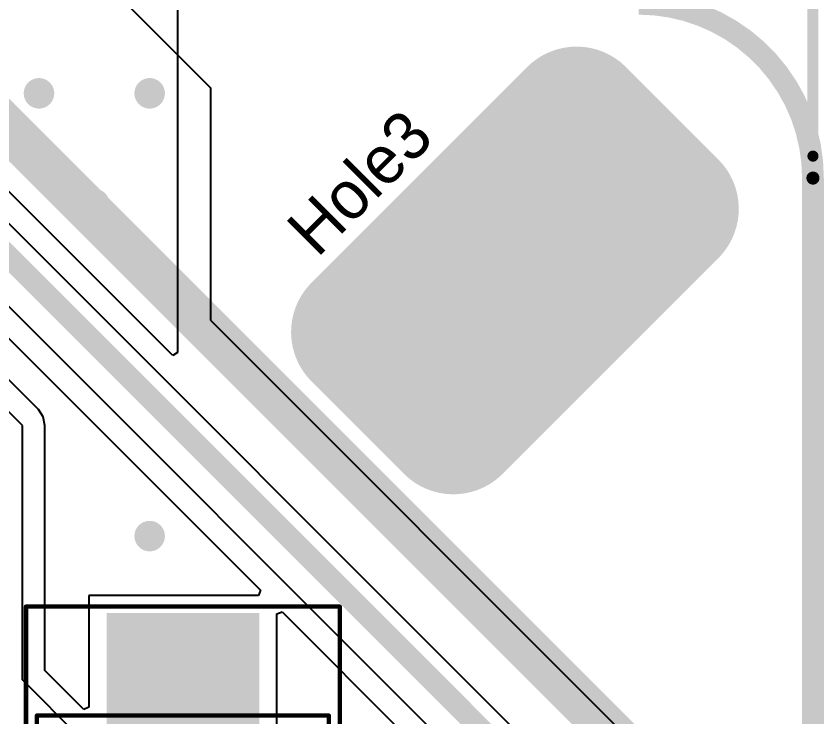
# Model space of a CAD drawing. Header units: millimetres. Extents: x -0.28 to 4.38, y -0.01 to 4.88.
# Drawn here: x 2.669 to 3.399, y 3.132 to 3.765 of the extents above; entities that cross this region are included whole.
import ezdxf

# ---------------------------------------------------------------- set-up
doc = ezdxf.new("R2010")
doc.units = ezdxf.units.MM
doc.header["$MEASUREMENT"] = 0
for name, color, linetype in [('BottomLayer', 5, 'Continuous'), ('BottomSolder', 6, 'Continuous'), ('Mechanical1', 6, 'Continuous'), ('Mechanical13', 56, 'Continuous'), ('Mechanical15', 56, 'Continuous'), ('MultiLayer', 9, 'Continuous'), ('PadHoleLayer', 156, 'Continuous'), ('TopLayer', 1, 'Continuous'), ('TopOverlay', 2, 'Continuous'), ('TopPaste', 8, 'Continuous'), ('TopSolder', 216, 'Continuous'), ('ViaHoleLayer', 16, 'Continuous')]:
    doc.layers.add(name, color=color, linetype=linetype)

# ---------------------------------------------------------------- blocks, each defined once
blk = doc.blocks.new('H___P___34')
at = {"layer": 'BottomLayer', "const_width": 0.05906}
for points in [[(-0.16732, 0.05906, 1), (-0.10827, 0.05906, 1)], [(0.10827, 0.05906, 1), (0.16732, 0.05906, 1)], [(-0.16732, -0.05906, 1), (-0.10827, -0.05906, 1)], [(0.10827, -0.05906, 1), (0.16732, -0.05906, 1)]]:
    blk.add_lwpolyline(points, format="xyb", close=True, dxfattribs=at)
at = {"layer": 'BottomLayer'}
for points in [[(-0.1378, -0.11811), (0.1378, -0.11811), (-0.1378, 0.11811), (0.1378, 0.11811)], [(-0.19685, -0.05906), (0.19685, -0.05906), (-0.19685, 0.05906), (0.19685, 0.05906)]]:
    blk.add_solid(points, dxfattribs=at)
at = {"layer": 'BottomSolder', "const_width": 0.06306}
for points in [[(-0.16932, 0.05906, 1), (-0.10627, 0.05906, 1)], [(0.10627, 0.05906, 1), (0.16932, 0.05906, 1)], [(-0.16932, -0.05906, 1), (-0.10627, -0.05906, 1)], [(0.10627, -0.05906, 1), (0.16932, -0.05906, 1)]]:
    blk.add_lwpolyline(points, format="xyb", close=True, dxfattribs=at)
at = {"layer": 'BottomSolder'}
for points in [[(-0.1378, -0.12211), (0.1378, -0.12211), (-0.1378, 0.12211), (0.1378, 0.12211)], [(-0.20085, -0.05906), (0.20085, -0.05906), (-0.20085, 0.05906), (0.20085, 0.05906)]]:
    blk.add_solid(points, dxfattribs=at)
at = {"layer": 'MultiLayer', "const_width": 0.05906}
for points in [[(-0.16732, 0.05906, 1), (-0.10827, 0.05906, 1)], [(0.10827, 0.05906, 1), (0.16732, 0.05906, 1)], [(-0.16732, -0.05906, 1), (-0.10827, -0.05906, 1)], [(0.10827, -0.05906, 1), (0.16732, -0.05906, 1)]]:
    blk.add_lwpolyline(points, format="xyb", close=True, dxfattribs=at)
at = {"layer": 'MultiLayer'}
for points in [[(-0.1378, -0.11811), (0.1378, -0.11811), (-0.1378, 0.11811), (0.1378, 0.11811)], [(-0.19685, -0.05906), (0.19685, -0.05906), (-0.19685, 0.05906), (0.19685, 0.05906)]]:
    blk.add_solid(points, dxfattribs=at)
at = {"layer": 'PadHoleLayer', "const_width": 0.03937}
blk.add_lwpolyline([(0.08352, 0), (0, -0.08352, -1), (-0.08352, 0), (0, 0.08352, -1)], format="xyb", close=True, dxfattribs=at)
at = {"layer": 'TopLayer', "const_width": 0.05906}
for points in [[(-0.16732, 0.05906, 1), (-0.10827, 0.05906, 1)], [(0.10827, 0.05906, 1), (0.16732, 0.05906, 1)], [(-0.16732, -0.05906, 1), (-0.10827, -0.05906, 1)], [(0.10827, -0.05906, 1), (0.16732, -0.05906, 1)]]:
    blk.add_lwpolyline(points, format="xyb", close=True, dxfattribs=at)
at = {"layer": 'TopLayer'}
for points in [[(-0.1378, -0.11811), (0.1378, -0.11811), (-0.1378, 0.11811), (0.1378, 0.11811)], [(-0.19685, -0.05906), (0.19685, -0.05906), (-0.19685, 0.05906), (0.19685, 0.05906)]]:
    blk.add_solid(points, dxfattribs=at)
at = {"layer": 'TopSolder', "const_width": 0.06306}
for points in [[(-0.16932, 0.05906, 1), (-0.10627, 0.05906, 1)], [(0.10627, 0.05906, 1), (0.16932, 0.05906, 1)], [(-0.16932, -0.05906, 1), (-0.10627, -0.05906, 1)], [(0.10627, -0.05906, 1), (0.16932, -0.05906, 1)]]:
    blk.add_lwpolyline(points, format="xyb", close=True, dxfattribs=at)
at = {"layer": 'TopSolder'}
for points in [[(-0.1378, -0.12211), (0.1378, -0.12211), (-0.1378, 0.12211), (0.1378, 0.12211)], [(-0.20085, -0.05906), (0.20085, -0.05906), (-0.20085, 0.05906), (0.20085, 0.05906)]]:
    blk.add_solid(points, dxfattribs=at)
blk = doc.blocks.new('SOT223_39')
at = {"layer": 'Mechanical13', "const_width": 0.00394}
for points in [[(-0.13189, 0.07283), (0.13189, 0.07283)], [(-0.13189, -0.07283), (-0.13189, 0.07283)], [(0.13189, -0.07283), (0.13189, 0.07283)], [(-0.13189, -0.07283), (0.13189, -0.07283)]]:
    blk.add_lwpolyline(points, dxfattribs=at)
at = {"layer": 'Mechanical13', "const_width": 0.00197}
for points in [[(-0.13287, 0.07283, 1), (-0.13091, 0.07283, 1)], [(-0.13287, 0.07283, 1), (-0.13091, 0.07283, 1)], [(0.13091, 0.07283, 1), (0.13287, 0.07283, 1)], [(0.13091, 0.07283, 1), (0.13287, 0.07283, 1)], [(-0.13287, -0.07283, 1), (-0.13091, -0.07283, 1)], [(-0.13287, -0.07283, 1), (-0.13091, -0.07283, 1)], [(0.13091, -0.07283, 1), (0.13287, -0.07283, 1)], [(0.13091, -0.07283, 1), (0.13287, -0.07283, 1)]]:
    blk.add_lwpolyline(points, format="xyb", close=True, dxfattribs=at)
at = {"layer": 'Mechanical15', "const_width": 0.00394}
for points in [[(-0.14173, 0.17126), (0.14173, 0.17126)], [(-0.14173, -0.17126), (-0.14173, 0.17126)], [(0.14173, -0.17126), (0.14173, 0.17126)], [(0, -0.01969), (0, 0.01969)], [(-0.01969, 0), (0.01969, 0)], [(-0.14173, -0.17126), (0.14173, -0.17126)]]:
    blk.add_lwpolyline(points, dxfattribs=at)
at = {"layer": 'Mechanical15', "const_width": 0.00197}
for points in [[(-0.14272, 0.17126, 1), (-0.14075, 0.17126, 1)], [(-0.14272, 0.17126, 1), (-0.14075, 0.17126, 1)], [(0.14075, 0.17126, 1), (0.14272, 0.17126, 1)], [(0.14075, 0.17126, 1), (0.14272, 0.17126, 1)], [(-0.00098, 0.01969, 1), (0.00098, 0.01969, 1)], [(-0.02067, 0, 1), (-0.0187, 0, 1)], [(0.0187, 0, 1), (0.02067, 0, 1)], [(-0.00098, -0.01969, 1), (0.00098, -0.01969, 1)], [(-0.14272, -0.17126, 1), (-0.14075, -0.17126, 1)], [(-0.14272, -0.17126, 1), (-0.14075, -0.17126, 1)], [(0.14075, -0.17126, 1), (0.14272, -0.17126, 1)], [(0.14075, -0.17126, 1), (0.14272, -0.17126, 1)]]:
    blk.add_lwpolyline(points, format="xyb", close=True, dxfattribs=at)
at = {"layer": 'TopLayer'}
for points in [[(0.06496, 0.16142), (-0.06496, 0.16142), (0.06496, 0.06693), (-0.06496, 0.06693)], [(-0.07087, -0.06693), (-0.11024, -0.06693), (-0.07087, -0.16142), (-0.11024, -0.16142)], [(0.01969, -0.06693), (-0.01969, -0.06693), (0.01969, -0.16142), (-0.01969, -0.16142)], [(0.11024, -0.06693), (0.07087, -0.06693), (0.11024, -0.16142), (0.07087, -0.16142)]]:
    blk.add_solid(points, dxfattribs=at)
at = {"layer": 'TopOverlay', "const_width": 0.00787}
for points in [[(-0.13189, 0.05512), (0.13189, 0.05512)], [(-0.13189, -0.05512), (-0.13189, 0.05512)], [(0.13189, -0.05512), (0.13189, 0.05512)], [(-0.13189, -0.05512), (0.13189, -0.05512)]]:
    blk.add_lwpolyline(points, dxfattribs=at)
at = {"layer": 'TopOverlay'}
for points, const_width in [([(-0.13386, 0.05512, 1), (-0.12992, 0.05512, 1)], 0.00394), ([(-0.13386, 0.05512, 1), (-0.12992, 0.05512, 1)], 0.00394), ([(0.12992, 0.05512, 1), (0.13386, 0.05512, 1)], 0.00394), ([(0.12992, 0.05512, 1), (0.13386, 0.05512, 1)], 0.00394), ([(-0.13386, -0.05512, 1), (-0.12992, -0.05512, 1)], 0.00394), ([(-0.13386, -0.05512, 1), (-0.12992, -0.05512, 1)], 0.00394), ([(0.12992, -0.05512, 1), (0.13386, -0.05512, 1)], 0.00394), ([(0.12992, -0.05512, 1), (0.13386, -0.05512, 1)], 0.00394), ([(-0.12697, -0.11417, 1), (-0.13681, -0.11417, 1)], 0.00984), ([(-0.13927, -0.11417, 1), (-0.13435, -0.11417, 1)], 0.00492), ([(-0.12943, -0.11417, 1), (-0.12451, -0.11417, 1)], 0.00492)]:
    blk.add_lwpolyline(points, format="xyb", close=True, dxfattribs=dict(at, const_width=const_width))
at = {"layer": 'TopPaste'}
for points in [[(0.06496, 0.16142), (-0.06496, 0.16142), (0.06496, 0.06693), (-0.06496, 0.06693)], [(-0.07087, -0.06693), (-0.11024, -0.06693), (-0.07087, -0.16142), (-0.11024, -0.16142)], [(0.01969, -0.06693), (-0.01969, -0.06693), (0.01969, -0.16142), (-0.01969, -0.16142)], [(0.11024, -0.06693), (0.07087, -0.06693), (0.11024, -0.16142), (0.07087, -0.16142)]]:
    blk.add_solid(points, dxfattribs=at)
at = {"layer": 'TopSolder'}
for points in [[(0.06896, 0.16542), (-0.06896, 0.16542), (0.06896, 0.06293), (-0.06896, 0.06293)], [(-0.06687, -0.06293), (-0.11424, -0.06293), (-0.06687, -0.16542), (-0.11424, -0.16542)], [(0.02369, -0.06293), (-0.02369, -0.06293), (0.02369, -0.16542), (-0.02369, -0.16542)], [(0.11424, -0.06293), (0.06687, -0.06293), (0.11424, -0.16542), (0.06687, -0.16542)]]:
    blk.add_solid(points, dxfattribs=at)

msp = doc.modelspace()

# ---------------------------------------------------------------- linework, layer by layer
at = {"layer": 'BottomLayer'}
for p, q in [((2.37, 4.175), (2.845, 3.7)), ((2.845, 3.7), (2.845, 3.49)), ((2.845, 3.49), (3.26, 3.075))]:
    msp.add_line(p, q, dxfattribs=at)
at = {"layer": 'BottomLayer', "const_width": 0.01378}
for points in [[(2.68311, 3.695, 1), (2.69689, 3.695, 1)], [(2.78311, 3.695, 1), (2.79689, 3.695, 1)], [(2.73311, 3.595, 1), (2.74689, 3.595, 1)], [(2.78311, 3.295, 1), (2.79689, 3.295, 1)]]:
    msp.add_lwpolyline(points, format="xyb", close=True, dxfattribs=at)
at = {"layer": 'Mechanical1'}
for const_width in [0.01969, 0.01181]:
    msp.add_lwpolyline([(3.23177, 3.77591, -0.414214), (3.38925, 3.61843)], format="xyb", dxfattribs=dict(at, const_width=const_width))
for const_width in [0.01969, 0.01181]:
    msp.add_lwpolyline([(3.38925, 0.15387), (3.38925, 3.61843)], dxfattribs=dict(at, const_width=const_width))
for points, const_width in [([(3.38432, 3.61843, 1), (3.39417, 3.61843, 1)], 0.00984), ([(3.38432, 3.61843, 1), (3.39417, 3.61843, 1)], 0.00984), ([(3.38629, 3.61843, 1), (3.3922, 3.61843, 1)], 0.00591), ([(3.38629, 3.61843, 1), (3.3922, 3.61843, 1)], 0.00591)]:
    msp.add_lwpolyline(points, format="xyb", close=True, dxfattribs=dict(at, const_width=const_width))
at = {"layer": 'MultiLayer', "const_width": 0.01378}
for points in [[(2.68311, 3.695, 1), (2.69689, 3.695, 1)], [(2.78311, 3.695, 1), (2.79689, 3.695, 1)], [(2.73311, 3.595, 1), (2.74689, 3.595, 1)], [(2.78311, 3.295, 1), (2.79689, 3.295, 1)]]:
    msp.add_lwpolyline(points, format="xyb", close=True, dxfattribs=at)
at = {"layer": 'TopLayer'}
for p, q in [((2.815, 3.77), (2.815, 3.46091)), ((2.81082, 3.45802), (2.63442, 3.63442)), ((3.15, 3.09), (2.62, 3.62)), ((2.57, 3.595), (3.1, 3.065)), ((2.56155, 3.57461), (2.89012, 3.24604)), ((2.68942, 3.40942), (2.63942, 3.45942)), ((2.815, 3.46091), (2.81082, 3.45802)), ((2.675, 3.395), (2.625, 3.445)), ((2.69384, 3.4028), (2.68942, 3.40942)), ((2.69539, 3.395), (2.69384, 3.4028)), ((2.675, 3.165), (2.675, 3.395)), ((2.69539, 3.17345), (2.69539, 3.395)), ((2.88821, 3.24142), (2.73504, 3.24142)), ((2.73504, 3.24142), (2.73504, 3.14033)), ((2.89012, 3.24604), (2.88821, 3.24142)), ((2.90496, 3.22467), (2.90958, 3.22658)), ((2.90958, 3.22658), (3.07961, 3.05655)), ((2.90496, 3.10693), (2.90496, 3.22467)), ((2.73042, 3.13842), (2.69539, 3.17345)), ((2.745, 3.095), (2.675, 3.165)), ((2.73504, 3.14033), (2.73042, 3.13842))]:
    msp.add_line(p, q, dxfattribs=at)
for points, const_width in [([(3.38925, 3.63828), (3.38925, 4.865)], 0.01), ([(2.6275, 3.6975), (3.22, 3.105)], 0.04), ([(2.605, 3.605), (3.13, 3.08)], 0.01969)]:
    msp.add_lwpolyline(points, dxfattribs=dict(at, const_width=const_width))
for points, const_width in [([(2.68311, 3.695, 1), (2.69689, 3.695, 1)], 0.01378), ([(2.78311, 3.695, 1), (2.79689, 3.695, 1)], 0.01378), ([(3.38675, 3.63828, 1), (3.39175, 3.63828, 1)], 0.005), ([(2.73311, 3.595, 1), (2.74689, 3.595, 1)], 0.01378), ([(2.78311, 3.295, 1), (2.79689, 3.295, 1)], 0.01378)]:
    msp.add_lwpolyline(points, format="xyb", close=True, dxfattribs=dict(at, const_width=const_width))
at = {"layer": 'ViaHoleLayer', "const_width": 0.00787}
for points in [[(2.68606, 3.695, 1), (2.69394, 3.695, 1)], [(2.78606, 3.695, 1), (2.79394, 3.695, 1)], [(2.73606, 3.595, 1), (2.74394, 3.595, 1)], [(2.78606, 3.295, 1), (2.79394, 3.295, 1)]]:
    msp.add_lwpolyline(points, format="xyb", close=True, dxfattribs=at)

# ---------------------------------------------------------------- block references
for name, p, rotation in [('H___P___34', (3.12, 3.535), 225), ('SOT223_39', (2.82, 3.06), 360)]:
    msp.add_blockref(name, p, dxfattribs=dict(rotation=rotation))

# ---------------------------------------------------------------- texts
at = {"layer": 'TopOverlay'}
msp.add_text('Hole3', height=0.043307, rotation=45, dxfattribs=at).set_placement((2.94143, 3.54581))

doc.saveas('drawing.dxf')
